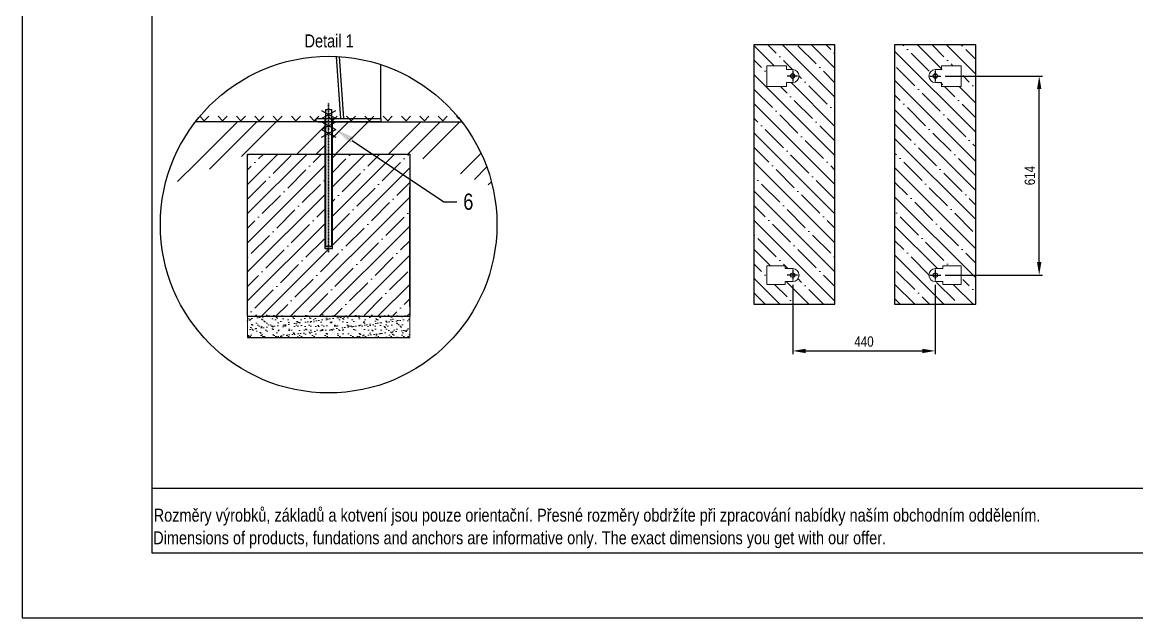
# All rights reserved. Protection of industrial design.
# Model space of a CAD drawing. Header units: millimetres. Extents: x 11004 to 16944, y 3085 to 7285.
# Drawn here: x 11004 to 14442, y 3085 to 4922 of the extents above; entities that cross this region are included whole.
import ezdxf
from ezdxf import colors
from ezdxf.entities.mleader import LeaderData, LeaderLine
from ezdxf.lldxf.tags import DXFTag
from ezdxf.math import Vec2, Vec3

# ---------------------------------------------------------------- set-up
doc = ezdxf.new("R2010")
doc.units = ezdxf.units.MM
doc.header["$LTSCALE"] = 0.3
doc.linetypes.add('DashDot', pattern=[15, 9, -3, 0, -3])
doc.layers.add('Nekreslit', color=6, linetype='Continuous', plot=False)
doc.layers.add('SRAFY', color=251, linetype='Continuous', lineweight=13)
doc.styles.add('SEACAD_Arial', font='arial.ttf', dxfattribs={"width": 0.8})
tags = doc.linetypes.add('HIDDEN2', pattern=[4.7625, 3.175, -1.5875]).pattern_tags.tags
tags[6:7] = [DXFTag(74, 4), DXFTag(75, 0), DXFTag(340, '0'), DXFTag(46, 0.0), DXFTag(50, 0.0), DXFTag(44, 0.0), DXFTag(45, 0.0)]
tags[4:5] = [DXFTag(74, 4), DXFTag(75, 0), DXFTag(340, '0'), DXFTag(46, 0.0), DXFTag(50, 0.0), DXFTag(44, 0.0), DXFTag(45, 0.0)]
doc.dimstyles.new('ISO-25', dxfattribs={"dimtxt": 1.6, "dimasz": 2, "dimexe": 0.5, "dimexo": 1.5, "dimtad": 1, "dimdec": 0, "dimtxsty": 'SEACAD_Arial', "dimcen": 2, "dimadec": 0, "dimazin": 0, "dimtfac": 1, "dimtdec": 0, "dimtmove": 0, "dimatfit": 3, "dimfxl": 1, "dimarcsym": 0})

# ---------------------------------------------------------------- blocks, each defined once
blk = doc.blocks.new('*D139')
at = {"color": 0, "lineweight": -2, "transparency": 16777216}
for p, q in [((13380.9, 4112), (13380.9, 3898.2)), ((13820.9, 4112), (13820.9, 3898.2)), ((13420.9, 3908.2), (13780.9, 3908.2))]:
    blk.add_line(p, q, dxfattribs=at)
at = {"color": 0, "transparency": 16777216}
for points in [[(13420.9, 3914.8), (13420.9, 3901.5), (13380.9, 3908.2)], [(13780.9, 3914.8), (13780.9, 3901.5), (13820.9, 3908.2)]]:
    blk.add_solid(points, dxfattribs=at)
at = {"layer": 'Defpoints', "color": 0, "transparency": 16777216}
for p in [(13380.9, 4142), (13820.9, 4142), (13820.9, 3908.2)]:
    blk.add_point(p, dxfattribs=at)
at = {"color": 0, "transparency": 16777216, "insert": (13600.9, 3937), "char_height": 32, "attachment_point": 5, "style": 'SEACAD_Arial'}
blk.add_mtext('440', dxfattribs=at)
blk = doc.blocks.new('*D140')
at = {"color": 0, "lineweight": -2, "transparency": 16777216}
for p, q in [((13850.9, 4756), (14151.4, 4756)), ((14141.4, 4182), (14141.4, 4716)), ((13850.9, 4142), (14151.4, 4142))]:
    blk.add_line(p, q, dxfattribs=at)
at = {"color": 0, "transparency": 16777216}
for points in [[(14134.7, 4716), (14148.1, 4716), (14141.4, 4756)], [(14134.7, 4182), (14148.1, 4182), (14141.4, 4142)]]:
    blk.add_solid(points, dxfattribs=at)
at = {"layer": 'Defpoints', "color": 0, "transparency": 16777216}
for p in [(13820.9, 4756), (14141.4, 4756), (13820.9, 4142)]:
    blk.add_point(p, dxfattribs=at)
at = {"color": 0, "transparency": 16777216, "insert": (14112.6, 4449), "char_height": 32, "attachment_point": 5, "rotation": 90, "style": 'SEACAD_Arial'}
blk.add_mtext('614', dxfattribs=at)

msp = doc.modelspace()

# ---------------------------------------------------------------- hatches: boundary and pattern name
at = {"layer": 'SRAFY', "lineweight": 15}
h = msp.add_hatch(dxfattribs=at)
h.set_pattern_fill('ANSI35', color=256, scale=10, angle=90)
h.set_pattern_definition([(135, (689.98, 0), (-44.90128, -44.90128), []), (135, (689.98, 44.9), (-44.90128, -44.90128), [79.375, -15.875, 0, -15.875])])
h.paths.add_polyline_path([(13511, 4852), (13261, 4852), (13261, 4052), (13511, 4052)])
edge = h.paths.add_edge_path(flags=16)
edge.add_line((13380.9, 4736), (13361.9, 4736))
edge.add_line((13361.9, 4736), (13361.9, 4724))
edge.add_line((13361.9, 4724), (13300.9, 4724))
edge.add_line((13300.9, 4724), (13300.9, 4788))
edge.add_line((13300.9, 4788), (13361.9, 4788))
edge.add_line((13361.9, 4788), (13361.9, 4776))
edge.add_line((13361.9, 4776), (13380.9, 4776))
edge.add_arc((13380.9, 4756), 20, -90, 90, ccw=False)
edge = h.paths.add_edge_path(flags=16)
edge.add_line((13357.9, 4170.5), (13357.9, 4162))
edge.add_line((13357.9, 4162), (13380.9, 4162))
edge.add_arc((13380.9, 4142), 20, -90, 90, ccw=False)
edge.add_line((13380.9, 4122), (13357.9, 4122))
edge.add_line((13357.9, 4122), (13357.9, 4113.5))
edge.add_line((13357.9, 4113.5), (13300.9, 4113.5))
edge.add_line((13300.9, 4113.5), (13300.9, 4170.5))
edge.add_line((13300.9, 4170.5), (13357.9, 4170.5))
h = msp.add_hatch(dxfattribs=at)
h.set_pattern_fill('ANSI35', color=256, scale=10, angle=90)
h.set_pattern_definition([(135, (-510.02, 0), (-44.90128, -44.90128), []), (135, (-510.02, 44.9), (-44.90128, -44.90128), [79.375, -15.875, 0, -15.875])])
h.paths.add_polyline_path([(13695.5, 4852), (13945.5, 4852), (13945.5, 4052), (13695.5, 4052)])
edge = h.paths.add_edge_path(flags=16)
edge.add_line((13825.5, 4736), (13844.5, 4736))
edge.add_line((13844.5, 4736), (13844.5, 4724))
edge.add_line((13844.5, 4724), (13905.5, 4724))
edge.add_line((13905.5, 4724), (13905.5, 4788))
edge.add_line((13905.5, 4788), (13844.5, 4788))
edge.add_line((13844.5, 4788), (13844.5, 4776))
edge.add_line((13844.5, 4776), (13825.5, 4776))
edge.add_arc((13825.5, 4756), 20, 450, 630)
edge = h.paths.add_edge_path(flags=16)
edge.add_line((13848.5, 4170.5), (13848.5, 4162))
edge.add_line((13848.5, 4162), (13825.5, 4162))
edge.add_arc((13825.5, 4142), 20, 450, 630)
edge.add_line((13825.5, 4122), (13848.5, 4122))
edge.add_line((13848.5, 4122), (13848.5, 4113.5))
edge.add_line((13848.5, 4113.5), (13905.5, 4113.5))
edge.add_line((13905.5, 4113.5), (13905.5, 4170.5))
edge.add_line((13905.5, 4170.5), (13848.5, 4170.5))
at = {"layer": 'SRAFY'}
h = msp.add_hatch(dxfattribs=at)
h.set_pattern_fill('GOST_GROUND', color=256, scale=20)
h.set_pattern_definition([(45, (4470.42, 245.79), (282.8427, -2e-14), [400]), (45, (4530.42, 245.79), (282.8427, -2e-14), [400]), (45, (4590.42, 245.79), (282.8427, -2e-14), [400])])
edge = h.paths.add_edge_path()
edge.add_line((11939.4, 4615), (11917.4, 4615))
edge.add_line((11917.4, 4615), (11538.5, 4615))
edge.add_arc((11949.4, 4297.8), 519.1, 142.3369, 166.9875)
edge.add_line((11443.6, 4414.7), (11699.4, 4515.1))
edge.add_line((11699.4, 4515.1), (11939.4, 4515.1))
edge.add_line((11939.4, 4515.1), (11939.4, 4615))
edge = h.paths.add_edge_path()
edge.add_line((12360.3, 4615), (11981.4, 4615))
edge.add_line((11981.4, 4615), (11959.4, 4615))
edge.add_line((11959.4, 4615), (11965.2, 4515.1))
edge.add_line((11965.2, 4515.1), (12205.2, 4515.1))
edge.add_line((12205.2, 4515.1), (12455.2, 4414.7))
edge.add_arc((11949.4, 4297.8), 519.1, 13.0125, 37.6631)
h = msp.add_hatch(dxfattribs=at)
h.set_pattern_fill('TERACO', color=256, scale=20)
h.set_pattern_definition([(45, (3702.82, -699.72), (-28.28427, 28.28427), [20, -20]), (135, (3759.387, -699.72), (-28.28427, -28.28427), [20, -20])])
h.paths.add_polyline_path([(11547.6, 4614.9), (11547.6, 4638), (12351.2, 4638), (12351.2, 4614.9)])
h = msp.add_hatch(dxfattribs=at)
h.set_pattern_fill('ANSI35', color=256, scale=10)
h.set_pattern_definition([(45, (4470.42, 245.79), (-44.9013, 44.90127), []), (45, (4515.32, 245.79), (-44.9013, 44.90127), [79.375, -15.875, 0, -15.875])])
h.paths.add_polyline_path([(12199.4, 4515.1), (11959.4, 4515.1), (11959.4, 4223.7), (11939.4, 4223.7), (11939.4, 4515.1), (11699.4, 4515.1), (11699.4, 4015.1), (12199.4, 4015.1)])
h = msp.add_hatch(dxfattribs=at)
h.set_pattern_fill('AR-SAND', color=256, scale=0.5)
h.set_pattern_definition([(37.5, (6309.97, -1240.995), (-0.800016, 24.47066), [0, -19.304, 0, -21.59, 0, -20.6375]), (7.5, (6309.97, -1240.995), (22.47616, 35.84126), [0, -10.414, 0, -17.399, 0, -6.6675]), (327.5, (6294.35, -1240.995), (39.54962, 0.07186), [0, -6.35, 0, -22.86, 0, -29.845]), (317.5, (6294.35, -1240.995), (38.17782, 11.14647), [0, -3.175, 0, -14.986, 0, -17.145])])
h.paths.add_polyline_path([(12199.4, 3949.1), (12199.4, 4019.1), (11699.4, 4019.1), (11699.4, 3949.1)])

# ---------------------------------------------------------------- linework, layer by layer
for p, q in [((11973.1, 4816.4), (11986.3, 4625)), ((11981.9, 4815.9), (11995.2, 4625)), ((12110.5, 4625), (12110.5, 4791.3)), ((11926.9, 4649.3), (11971.9, 4625.3)), ((11926.9, 4625.3), (11971.9, 4649.3)), ((11941, 4653), (11957.8, 4653)), ((11917.4, 4615), (11538.5, 4615)), ((11917.4, 4615), (12360.3, 4615)), ((11926.9, 4615), (11971.9, 4591)), ((11926.9, 4591), (11971.9, 4615)), ((11981.4, 4615), (12360.3, 4615)), ((11926.9, 4591), (11971.9, 4567)), ((11926.9, 4567), (11971.9, 4591)), ((11699.4, 4414.7), (11699.4, 4514.5)), ((11699.4, 3949.1), (12199.4, 3949.1))]:
    msp.add_line(p, q)
at = {"lineweight": 15}
for p, q in [((13380.9, 4776), (13361.9, 4776)), ((13820.9, 4776), (13839.9, 4776)), ((13380.9, 4736), (13361.9, 4736)), ((13820.9, 4736), (13839.9, 4736)), ((13380.9, 4162), (13357.9, 4162)), ((13820.9, 4162), (13843.9, 4162)), ((13380.9, 4122), (13357.9, 4122)), ((13820.9, 4122), (13843.9, 4122))]:
    msp.add_line(p, q, dxfattribs=at)
at = {"linetype": 'DashDot', "ltscale": 0.1}
for p, q in [((13397.9, 4756), (13363.9, 4756)), ((13380.9, 4773), (13380.9, 4739)), ((13803.9, 4756), (13837.9, 4756)), ((13820.9, 4773), (13820.9, 4739)), ((13397.9, 4142), (13363.9, 4142)), ((13380.9, 4159), (13380.9, 4125)), ((13803.9, 4142), (13837.9, 4142)), ((13820.9, 4159), (13820.9, 4125))]:
    msp.add_line(p, q, dxfattribs=at)
at = {"color": 7, "linetype": 'HIDDEN2'}
for p, q in [((11941, 4653), (11939.4, 4651.4)), ((11959.4, 4651.4), (11939.4, 4651.4)), ((11959.4, 4651.4), (11957.8, 4653)), ((11937.4, 4625.3), (11937.4, 4414.7)), ((11939.4, 4614.9), (11939.4, 4614.9)), ((11959.4, 4614.9), (11959.4, 4614.9)), ((11961.4, 4414.7), (11961.4, 4625.3)), ((11937.4, 4414.7), (11937.4, 4223.7)), ((11961.4, 4223.7), (11961.4, 4414.7)), ((11939.4, 4231.3), (11959.4, 4231.3)), ((11939.4, 4231.3), (11941, 4229.7)), ((11949.4, 4229.7), (11941, 4229.7)), ((11957.8, 4229.7), (11949.4, 4229.7)), ((11957.8, 4229.7), (11959.4, 4231.3)), ((11937.4, 4223.7), (11961.4, 4223.7))]:
    msp.add_line(p, q, dxfattribs=at)
at = {"color": 7, "linetype": 'Continuous'}
for p, q in [((11939.4, 4651.4), (11939.4, 4231.3)), ((11959.4, 4231.3), (11959.4, 4651.4)), ((11699.4, 4015.1), (11699.4, 4515.1)), ((11699.4, 4515.1), (12199.4, 4515.1)), ((12199.4, 4515.1), (12199.4, 4015.1)), ((12199.4, 4293.7), (12199.4, 4413.7)), ((12199.4, 4045.4), (12199.4, 4413.7)), ((11699.4, 4015.1), (12199.4, 4015.1))]:
    msp.add_line(p, q, dxfattribs=at)
at = {"color": 7, "linetype": 'DashDot', "lineweight": 30}
msp.add_line((11949.4, 4212.9), (11949.4, 4672.9), dxfattribs=at)
for points in [[(13261, 4052), (13511, 4052), (13511, 4852), (13261, 4852)], [(13695.5, 4052), (13945.5, 4052), (13945.5, 4852), (13695.5, 4852)], [(12110.5, 4615), (11910.5, 4615), (11910.5, 4625), (12110.5, 4625)]]:
    msp.add_lwpolyline(points, close=True)
at = {"lineweight": 15}
for points in [[(13361.9, 4776), (13361.9, 4788), (13300.9, 4788), (13300.9, 4724), (13361.9, 4724), (13361.9, 4736)], [(13839.9, 4776), (13839.9, 4788), (13900.9, 4788), (13900.9, 4724), (13839.9, 4724), (13839.9, 4736)], [(13357.9, 4162), (13357.9, 4170.5), (13300.9, 4170.5), (13300.9, 4113.5), (13357.9, 4113.5), (13357.9, 4122)], [(13843.9, 4162), (13843.9, 4170.5), (13900.9, 4170.5), (13900.9, 4113.5), (13843.9, 4113.5), (13843.9, 4122)]]:
    msp.add_lwpolyline(points, dxfattribs=at)
at = {"color": 7, "linetype": 'Continuous'}
msp.add_circle((11949.4, 4297.8), 519.1, dxfattribs=at)
at = {"lineweight": 15}
for centre in [(13380.9, 4756), (13820.9, 4756), (13380.9, 4142), (13820.9, 4142)]:
    msp.add_circle(centre, 7, dxfattribs=at)
for centre, start, end in [((13380.9, 4756), 270, 90), ((13820.9, 4756), 90, 270), ((13380.9, 4142), 270, 90), ((13820.9, 4142), 90, 270)]:
    msp.add_arc(centre, 20, start, end, dxfattribs=at)
at = {"layer": 'Nekreslit'}
msp.add_line((11404.4, 3485.3), (15444.4, 3485.3), dxfattribs=at)
for points in [[(11004.4, 3085.3), (16944.4, 3085.3), (16944.4, 7285.3), (11004.4, 7285.3)], [(11404.4, 3285.3), (15444.4, 3285.3), (15444.4, 6885.3), (11404.4, 6885.3)]]:
    msp.add_lwpolyline(points, close=True, dxfattribs=at)
at = {"layer": 'SRAFY'}
for p, q in [((11699.4, 4015.1), (12199.4, 4015.1)), ((11699.4, 4015.1), (11699.4, 3949.1)), ((12199.4, 4015.1), (12199.4, 3949.1))]:
    msp.add_line(p, q, dxfattribs=at)

# ---------------------------------------------------------------- texts
at = {"style": 'SEACAD_Arial', "width": 0.8}
for s, p in [('Rozměry výrobků, základů a kotvení jsou pouze orientační. Přesné rozměry obdržíte při zpracování nabídky naším obchodním oddělením.', (11409.8, 3381.6)), ('Dimensions of products, fundations and anchors are informative only. The exact dimensions you get with our offer.', (11408.2, 3311.7))]:
    msp.add_text(s, height=39.9982, dxfattribs=at).set_placement(p)
at = {"insert": (11875.2, 4884.4), "char_height": 40, "attachment_point": 1, "style": 'SEACAD_Arial'}
msp.add_mtext_dynamic_manual_height_columns('Detail 1', width=226.121, gutter_width=200, heights=[0], dxfattribs=at)

# ---------------------------------------------------------------- dimensions: what is measured, and where the dimension line sits
dim = msp.add_linear_dim(base=(14141.4, 4756), p1=(13820.9, 4142), p2=(13820.9, 4756), angle=90, dimstyle='ISO-25')
dim.commit()
dim.dimension.update_dxf_attribs({"geometry": '*D140', "text_midpoint": (14112.6, 4449)})
dim = msp.add_linear_dim(base=(13820.9, 3908.2), p1=(13380.9, 4142), p2=(13820.9, 4142), dimstyle='ISO-25')
dim.commit()
dim.dimension.update_dxf_attribs({"geometry": '*D139', "text_midpoint": (13600.9, 3937)})

# ---------------------------------------------------------------- leaders
ml = msp.add_multileader_mtext('Standard')
ml.set_content('6', color=256, style='SEACAD_Arial')
ml.set_leader_properties()
ml.build(insert=Vec2(0, 0))
ml.multileader.update_dxf_attribs({"text_right_attachment_type": 6, "dogleg_length": 2, "arrow_head_size": 60, "scale": 20})
ctx = ml.context
ctx.base_point, ctx.scale, ctx.char_height, ctx.arrow_head_size, ctx.landing_gap_size, ctx.plane_origin = Vec3(12344.8, 4368.2), 20, 50, 60, 20, Vec3(11834.1, 4505.9)
ctx.right_attachment = 6
notes = []
notes.append((ctx, [(0, (1, 1, 0), (12304.8, 4368.2), (1, 0), 40, [(0, [(11971.9, 4591)], 0, [])])]))
ctx.mtext.insert, ctx.mtext.width, ctx.mtext.flow_direction = Vec3(12364.8, 4393.6), 26.521, 5
for ctx, leaders in notes:
    for number, flags, end, landing, length, lines in leaders:
        leader = LeaderData()
        leader.index, (leader.has_last_leader_line, leader.has_dogleg_vector, leader.attachment_direction) = number, flags
        leader.last_leader_point, leader.dogleg_vector, leader.dogleg_length = Vec3(end), Vec3(landing), length
        for number, points, colour, breaks in lines:
            line = LeaderLine()
            line.index, line.vertices, line.color, line.breaks = number, Vec3.list(points), colors.encode_raw_color(colour), breaks
            leader.lines.append(line)
        ctx.leaders.append(leader)

doc.saveas('drawing.dxf')
